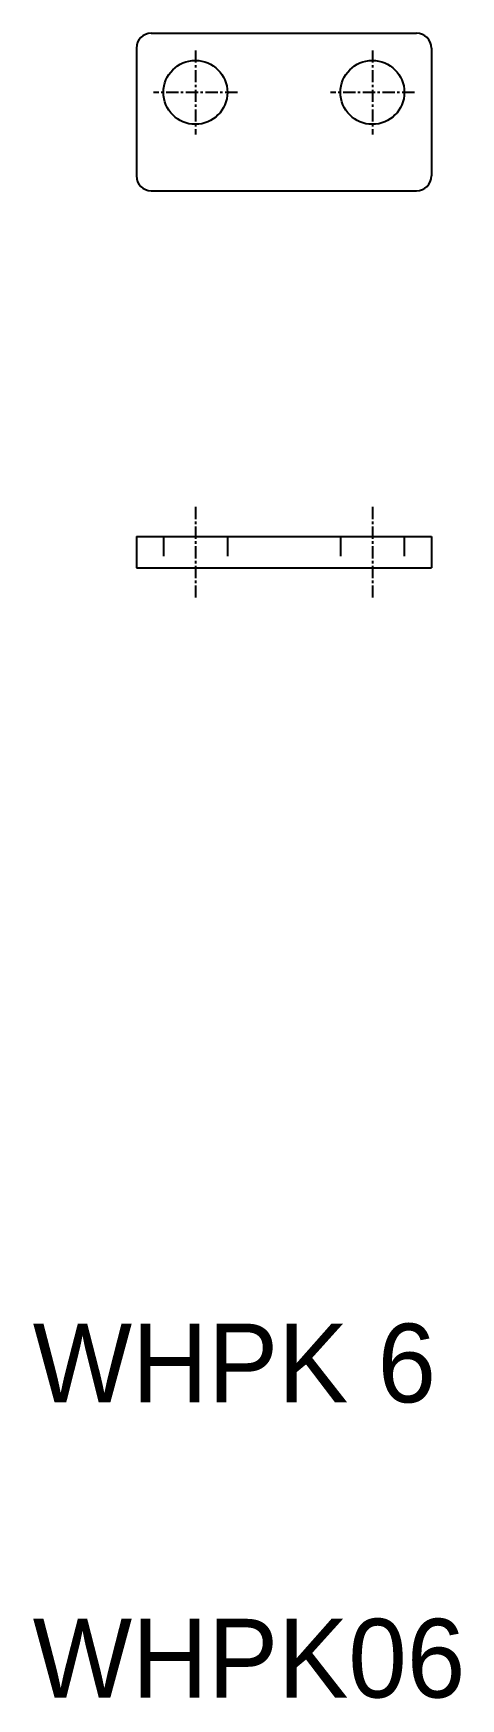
# Model space of a CAD drawing. Extents: x 92 to 136, y 102 to 271.
import ezdxf

# ---------------------------------------------------------------- set-up
doc = ezdxf.new("R2010")
doc.units = 0
doc.linetypes.add('CENTER', pattern=[2, 1.25, -0.25, 0.25, -0.25])
doc.linetypes.add('DASHED', pattern=[3.5, 2, -1.5])
doc.layers.get('0').update_dxf_attribs({"linetype": 'CONTINUOUS'})
doc.layers.add('CENTER', color=1, linetype='CENTER')

msp = doc.modelspace()

# ---------------------------------------------------------------- linework, layer by layer
for p, q in [((104.39, 270.98), (131.39, 270.98)), ((102.89, 269.48), (102.89, 256.48)), ((132.89, 269.48), (132.89, 256.48)), ((104.39, 254.98), (131.39, 254.98)), ((102.89, 219.85), (132.89, 219.85)), ((102.89, 219.85), (102.89, 216.65)), ((132.89, 219.85), (132.89, 216.65)), ((102.89, 216.65), (132.89, 216.65)), ((110.39, 216.65), (110.39, 216.65)), ((117.89, 216.65), (117.89, 216.65))]:
    msp.add_line(p, q)
at = {"color": 3, "linetype": 'DASHED'}
for p, q in [((105.64, 219.85), (105.64, 216.65)), ((112.14, 219.85), (112.14, 216.65)), ((123.64, 219.85), (123.64, 216.65)), ((130.14, 219.85), (130.14, 216.65))]:
    msp.add_line(p, q, dxfattribs=at)
for centre in [(108.89, 264.98), (126.89, 264.98)]:
    msp.add_circle(centre, 3.25)
for centre, start, end in [((104.39, 269.48), 90, 180), ((131.39, 269.48), 0, 90), ((104.39, 256.48), 180, 270), ((131.39, 256.48), 270, 0)]:
    msp.add_arc(centre, 1.5, start, end)
at = {"layer": 'CENTER', "color": 1, "linetype": 'CENTER'}
for p, q in [((108.89, 269.25), (108.89, 260.71)), ((108.89, 269.25), (108.89, 260.71)), ((126.89, 269.25), (126.89, 260.71)), ((113.16, 264.98), (104.63, 264.98)), ((113.16, 264.98), (104.63, 264.98)), ((131.16, 264.98), (122.63, 264.98)), ((108.89, 222.85), (108.89, 213.65)), ((126.89, 222.85), (126.89, 213.65))]:
    msp.add_line(p, q, dxfattribs=at)

# ---------------------------------------------------------------- texts
for s, p in [('WHPK 6', (92.35, 131.83)), ('WHPK06', (92.35, 101.83))]:
    msp.add_text(s, height=8).set_placement(p)

doc.saveas('drawing.dxf')
